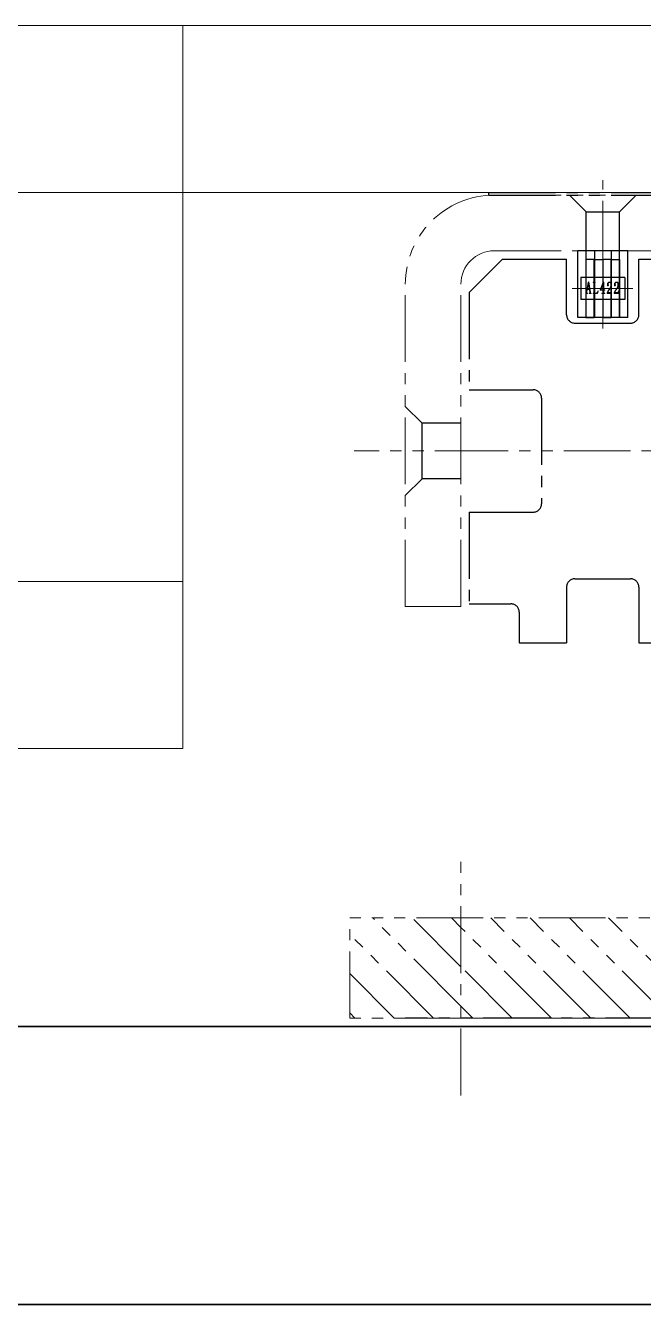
# Model space of a CAD drawing. Header units: millimetres. Extents: x -67280 to 67280, y -47520 to 47520.
# Drawn here: x 54575.6 to 54686.8, y -10783.5 to -10553.5 of the extents above; entities that cross this region are included whole.
import ezdxf

# ---------------------------------------------------------------- set-up
doc = ezdxf.new("R2010")
doc.units = ezdxf.units.MM
doc.linetypes.add('AD_LTYPE0 0.18 mm_1_1_1_1_1_1_1_1_1_1_1_1_1_1_1_1', pattern=[16, 13, -1, 1, -1])
doc.linetypes.add('双点画线', pattern=[22, 12, -2, 2, -2, 2, -2])
for name, color, linetype, lineweight in [('7', 30, '双点画线', 18), ('ACADCAXA细实线层', 3, 'Continuous', 18), ('ACAD中心线层', 1, 'AD_LTYPE0 0.18 mm_1_1_1_1_1_1_1_1_1_1_1_1_1_1_1_1', 25), ('EB0', 7, 'Continuous', 35), ('尺寸线层', 4, 'Continuous', 18)]:
    doc.layers.add(name, color=color, linetype=linetype, lineweight=lineweight)

# ---------------------------------------------------------------- blocks, each defined once
blk = doc.blocks.new('*X1729')
at = {"layer": '7', "linetype": '双点画线', "lineweight": 25}
for p, q in [((265, -0.5), (265, 0)), ((265, 0), (415, 0)), ((265, -0.5), (415, -0.5)), ((282.5, -3.5), (279.5, -0.5)), ((288.5, -3.5), (291.5, -0.5)), ((282.5, -3.5), (288.5, -3.5)), ((282.5, -10.5), (282.5, -3.5)), ((288.5, -10.5), (288.5, -3.5)), ((290, -10.5), (281, -10.5)), ((281, -22.5), (281, -10.5)), ((282.5, -22.5), (282.5, -10.5)), ((284, -10.5), (284, -22.5)), ((287, -10.5), (287, -22.5)), ((288.5, -22.5), (288.5, -10.5)), ((290, -22.5), (290, -10.5)), ((267.5, -12), (261.5, -18)), ((267.5, -12), (279, -12)), ((279, -22), (279, -12)), ((282.48, -12.1), (282.48, -22.5)), ((283.99, -12.1), (282.48, -12.1)), ((283.99, -22.5), (283.99, -12.1)), ((283.99, -22.5), (283.99, -12.1)), ((283.99, -12.1), (285.5, -12.1)), ((285.5, -12.1), (285.5, -22.5)), ((285.5, -12.1), (285.5, -22.5)), ((287.01, -12.1), (285.5, -12.1)), ((287.01, -22.5), (287.01, -12.1)), ((287.01, -12.1), (288.52, -12.1)), ((287.01, -22.5), (287.01, -12.1)), ((288.52, -12.1), (288.52, -22.5)), ((292, -22), (292, -12)), ((292, -12), (388, -12)), ((289.45, -15.32), (281.55, -15.32)), ((281.55, -15.32), (281.55, -19.28)), ((289.45, -15.32), (289.45, -19.28)), ((261.5, -18), (261.5, -35.5)), ((289.45, -19.28), (281.55, -19.28)), ((290, -22.5), (281, -22.5)), ((282.48, -22.5), (283.99, -22.5)), ((285.5, -22.5), (283.99, -22.5)), ((285.5, -22.5), (287.01, -22.5)), ((288.52, -22.5), (287.01, -22.5)), ((280.5, -23.5), (290.5, -23.5)), ((261.5, -35.5), (273, -35.5)), ((253, -41.5), (250, -38.5)), ((274.5, -37), (274.5, -56)), ((253, -51.5), (253, -41.5)), ((260, -41.5), (253, -41.5)), ((253, -51.5), (250, -54.5)), ((260, -51.5), (253, -51.5)), ((261.5, -57.5), (261.5, -74)), ((261.5, -57.5), (273, -57.5)), ((279, -71), (279, -81)), ((280.5, -69.5), (290.5, -69.5)), ((292, -71), (292, -81)), ((261.5, -74), (269, -74)), ((270.5, -75.5), (270.5, -81)), ((270.5, -81), (279, -81)), ((292, -81), (312, -81)), ((430, -148.5), (250, -148.5))]:
    blk.add_line(p, q, dxfattribs=at)
at = {"layer": '7'}
for p, q in [((285.5, -13.5), (285.5, 2.17)), ((266, -0.5), (414, -0.5)), ((285.5, -24.5), (285.5, -7.5)), ((266, -10.5), (414, -10.5)), ((282.87, -16.14), (283, -16.08)), ((283, -16.08), (283.3, -18)), ((250, -74.5), (250, -16.5)), ((260, -74.5), (260, -16.5)), ((290.93, -17.3), (279.98, -17.3)), ((290.39, -17.3), (280.39, -17.3)), ((282.45, -18.21), (282.45, -18.14)), ((282.45, -18.14), (282.47, -18.14)), ((282.74, -18.21), (282.45, -18.21)), ((282.47, -18.14), (282.49, -18.14)), ((282.49, -18.14), (282.51, -18.13)), ((282.51, -18.13), (282.53, -18.11)), ((282.53, -18.11), (282.55, -18.07)), ((282.55, -18.07), (282.56, -18.04)), ((282.56, -18), (282.87, -16.14)), ((282.56, -18.04), (282.56, -18)), ((282.65, -17.89), (282.64, -17.95)), ((282.64, -17.95), (282.64, -18.01)), ((282.64, -18.01), (282.65, -18.07)), ((282.72, -17.44), (282.65, -17.89)), ((282.65, -18.07), (282.67, -18.12)), ((282.67, -18.12), (282.69, -18.14)), ((282.69, -18.14), (282.72, -18.14)), ((283.08, -17.44), (282.72, -17.44)), ((282.72, -18.14), (282.74, -18.14)), ((282.91, -16.35), (282.74, -17.36)), ((282.74, -17.36), (283.08, -17.36)), ((282.74, -18.14), (282.74, -18.21)), ((282.92, -16.35), (282.91, -16.35)), ((283.08, -17.36), (282.92, -16.35)), ((283.17, -17.97), (283.08, -17.44)), ((283.08, -18.21), (283.08, -18.14)), ((283.08, -18.14), (283.11, -18.14)), ((283.43, -18.21), (283.08, -18.21)), ((283.11, -18.14), (283.13, -18.14)), ((283.13, -18.14), (283.15, -18.13)), ((283.15, -18.13), (283.17, -18.09)), ((283.17, -18.01), (283.17, -17.97)), ((283.18, -18.05), (283.17, -18.01)), ((283.17, -18.09), (283.18, -18.05)), ((283.3, -18), (283.31, -18.04)), ((283.31, -18.04), (283.32, -18.08)), ((283.32, -18.08), (283.35, -18.11)), ((283.35, -18.11), (283.37, -18.13)), ((283.37, -18.13), (283.39, -18.14)), ((283.39, -18.14), (283.4, -18.14)), ((283.4, -18.14), (283.43, -18.14)), ((283.43, -18.14), (283.43, -18.21)), ((283.76, -16.21), (283.76, -16.14)), ((283.76, -16.14), (284.14, -16.14)), ((283.81, -16.21), (283.76, -16.21)), ((283.76, -18.21), (283.76, -18.14)), ((283.76, -18.14), (283.81, -18.14)), ((284.59, -18.21), (283.76, -18.21)), ((283.83, -16.21), (283.81, -16.21)), ((283.81, -18.14), (283.83, -18.14)), ((283.85, -16.22), (283.83, -16.21)), ((283.83, -18.14), (283.85, -18.13)), ((283.87, -16.24), (283.85, -16.22)), ((283.85, -18.13), (283.87, -18.11)), ((283.88, -16.26), (283.87, -16.24)), ((283.87, -18.11), (283.88, -18.09)), ((283.89, -16.29), (283.88, -16.26)), ((283.88, -18.09), (283.89, -18.06)), ((283.89, -16.31), (283.89, -16.29)), ((283.89, -18.04), (283.89, -16.31)), ((283.89, -18.06), (283.89, -18.04)), ((284.04, -16.24), (284.02, -16.26)), ((284.02, -16.26), (284.02, -16.29)), ((284.02, -16.29), (284.02, -16.31)), ((284.02, -16.31), (284.02, -18.04)), ((284.02, -18.04), (284.02, -18.06)), ((284.02, -18.06), (284.02, -18.09)), ((284.02, -18.09), (284.04, -18.11)), ((284.05, -16.22), (284.04, -16.24)), ((284.04, -18.11), (284.05, -18.13)), ((284.07, -16.21), (284.05, -16.22)), ((284.05, -18.13), (284.07, -18.14)), ((284.09, -16.21), (284.07, -16.21)), ((284.07, -18.14), (284.09, -18.14)), ((284.14, -16.21), (284.09, -16.21)), ((284.09, -18.14), (284.31, -18.14)), ((284.14, -16.14), (284.14, -16.21)), ((284.31, -18.14), (284.36, -18.14)), ((284.36, -18.14), (284.42, -18.11)), ((284.42, -18.11), (284.5, -18.03)), ((284.5, -18.03), (284.56, -17.93)), ((284.56, -17.93), (284.6, -17.82)), ((284.66, -17.74), (284.59, -18.21)), ((284.6, -17.82), (284.62, -17.71)), ((284.62, -17.71), (284.66, -17.74)), ((285.02, -17.52), (285.61, -16.12)), ((285.02, -17.58), (285.02, -17.52)), ((285.56, -17.58), (285.02, -17.58)), ((285.56, -16.42), (285.1, -17.51)), ((285.1, -17.51), (285.56, -17.51)), ((285.36, -18.21), (285.36, -18.14)), ((285.36, -18.14), (285.44, -18.14)), ((285.89, -18.21), (285.36, -18.21)), ((285.44, -18.14), (285.48, -18.14)), ((285.48, -18.14), (285.51, -18.13)), ((285.51, -18.13), (285.54, -18.1)), ((285.54, -18.1), (285.56, -18.06)), ((285.56, -17.51), (285.56, -16.42)), ((285.56, -16.42), (285.56, -16.42)), ((285.56, -17.98), (285.56, -17.58)), ((285.56, -18.02), (285.56, -17.98)), ((285.56, -18.06), (285.56, -18.02)), ((285.61, -16.12), (285.69, -16.12)), ((285.69, -16.12), (285.69, -17.51)), ((285.69, -17.51), (285.91, -17.51)), ((285.91, -17.58), (285.69, -17.58)), ((285.69, -17.58), (285.69, -17.98)), ((285.69, -17.98), (285.69, -18.02)), ((285.69, -18.02), (285.7, -18.06)), ((285.7, -18.06), (285.73, -18.1)), ((285.73, -18.1), (285.76, -18.13)), ((285.76, -18.13), (285.79, -18.14)), ((285.79, -18.14), (285.82, -18.14)), ((285.82, -18.14), (285.89, -18.14)), ((285.89, -18.14), (285.89, -18.21)), ((285.91, -17.51), (285.91, -17.58)), ((286.32, -18.05), (286.34, -18)), ((286.32, -18.21), (286.32, -18.05)), ((287.07, -18.21), (286.32, -18.21)), ((286.34, -16.51), (286.37, -16.38)), ((286.34, -16.64), (286.34, -16.51)), ((286.34, -16.68), (286.34, -16.64)), ((286.35, -16.73), (286.34, -16.68)), ((286.34, -18), (286.37, -17.91)), ((286.37, -16.78), (286.35, -16.73)), ((286.37, -16.38), (286.46, -16.25)), ((286.39, -16.81), (286.37, -16.78)), ((286.37, -17.91), (286.45, -17.77)), ((286.42, -16.82), (286.39, -16.81)), ((286.42, -17.99), (286.4, -18.03)), ((286.4, -18.03), (286.88, -18.03)), ((286.44, -16.82), (286.42, -16.82)), ((286.46, -17.91), (286.42, -17.99)), ((286.46, -16.82), (286.44, -16.82)), ((286.45, -17.77), (286.54, -17.62)), ((286.46, -16.25), (286.57, -16.15)), ((286.48, -16.34), (286.46, -16.41)), ((286.46, -16.41), (286.46, -16.47)), ((286.46, -16.47), (286.46, -16.51)), ((286.46, -16.51), (286.47, -16.55)), ((286.48, -16.81), (286.46, -16.82)), ((286.55, -17.74), (286.46, -17.91)), ((286.47, -16.55), (286.49, -16.6)), ((286.53, -16.27), (286.48, -16.34)), ((286.5, -16.79), (286.48, -16.81)), ((286.49, -16.6), (286.51, -16.64)), ((286.51, -16.76), (286.5, -16.79)), ((286.51, -16.64), (286.52, -16.67)), ((286.52, -16.73), (286.51, -16.76)), ((286.52, -16.67), (286.52, -16.69)), ((286.52, -16.69), (286.52, -16.73)), ((286.59, -16.21), (286.53, -16.27)), ((286.54, -17.62), (286.62, -17.49)), ((286.68, -17.54), (286.55, -17.74)), ((286.57, -16.15), (286.65, -16.12)), ((286.65, -16.19), (286.59, -16.21)), ((286.62, -17.49), (286.7, -17.37)), ((286.65, -16.12), (286.72, -16.12)), ((286.7, -16.19), (286.65, -16.19)), ((286.8, -17.36), (286.68, -17.54)), ((286.76, -16.19), (286.7, -16.19)), ((286.7, -17.37), (286.76, -17.27)), ((286.72, -16.12), (286.82, -16.12)), ((286.82, -16.22), (286.76, -16.19)), ((286.76, -17.27), (286.83, -17.15)), ((286.91, -17.19), (286.8, -17.36)), ((286.82, -16.12), (286.91, -16.15)), ((286.89, -16.3), (286.82, -16.22)), ((286.83, -17.15), (286.89, -16.98)), ((286.88, -18.03), (286.92, -18.03)), ((286.94, -16.42), (286.89, -16.3)), ((286.89, -16.98), (286.94, -16.83)), ((286.91, -16.15), (287.01, -16.26)), ((286.96, -17.13), (286.91, -17.19)), ((286.92, -18.03), (286.96, -18.01)), ((286.95, -16.53), (286.94, -16.42)), ((286.94, -16.83), (286.95, -16.72)), ((286.95, -16.64), (286.95, -16.53)), ((286.95, -16.72), (286.95, -16.64)), ((287.01, -17.04), (286.96, -17.13)), ((286.96, -18.01), (287, -17.94)), ((287, -17.94), (287.04, -17.86)), ((287.01, -16.26), (287.08, -16.4)), ((287.05, -16.91), (287.01, -17.04)), ((287.04, -17.86), (287.06, -17.77)), ((287.09, -16.79), (287.05, -16.91)), ((287.06, -17.77), (287.07, -17.69)), ((287.07, -17.69), (287.11, -17.69)), ((287.11, -17.69), (287.07, -18.21)), ((287.08, -16.4), (287.1, -16.52)), ((287.1, -16.7), (287.09, -16.79)), ((287.1, -16.52), (287.1, -16.62)), ((287.1, -16.62), (287.1, -16.7)), ((287.57, -18.05), (287.6, -18)), ((287.57, -18.21), (287.57, -18.05)), ((288.33, -18.21), (287.57, -18.21)), ((287.6, -16.51), (287.63, -16.38)), ((287.6, -16.64), (287.6, -16.51)), ((287.6, -16.68), (287.6, -16.64)), ((287.61, -16.73), (287.6, -16.68)), ((287.6, -18), (287.63, -17.91)), ((287.63, -16.78), (287.61, -16.73)), ((287.63, -16.38), (287.72, -16.25)), ((287.65, -16.81), (287.63, -16.78)), ((287.63, -17.91), (287.71, -17.77)), ((287.68, -16.82), (287.65, -16.81)), ((287.68, -17.99), (287.66, -18.03)), ((287.66, -18.03), (288.14, -18.03)), ((287.7, -16.82), (287.68, -16.82)), ((287.72, -17.91), (287.68, -17.99)), ((287.72, -16.82), (287.7, -16.82)), ((287.71, -17.77), (287.8, -17.62)), ((287.72, -16.25), (287.83, -16.15)), ((287.74, -16.34), (287.72, -16.41)), ((287.72, -16.41), (287.72, -16.47)), ((287.72, -16.47), (287.72, -16.51)), ((287.72, -16.51), (287.73, -16.55)), ((287.74, -16.81), (287.72, -16.82)), ((287.81, -17.74), (287.72, -17.91)), ((287.73, -16.55), (287.75, -16.6)), ((287.79, -16.27), (287.74, -16.34)), ((287.76, -16.79), (287.74, -16.81)), ((287.75, -16.6), (287.77, -16.64)), ((287.77, -16.76), (287.76, -16.79)), ((287.77, -16.64), (287.78, -16.67)), ((287.78, -16.73), (287.77, -16.76)), ((287.78, -16.67), (287.78, -16.69)), ((287.78, -16.69), (287.78, -16.73)), ((287.85, -16.21), (287.79, -16.27)), ((287.8, -17.62), (287.88, -17.49)), ((287.94, -17.54), (287.81, -17.74)), ((287.83, -16.15), (287.91, -16.12)), ((287.91, -16.19), (287.85, -16.21)), ((287.88, -17.49), (287.95, -17.37)), ((287.91, -16.12), (287.98, -16.12)), ((287.95, -16.19), (287.91, -16.19)), ((288.06, -17.36), (287.94, -17.54)), ((288.02, -16.19), (287.95, -16.19)), ((287.95, -17.37), (288.02, -17.27)), ((287.98, -16.12), (288.08, -16.12)), ((288.08, -16.22), (288.02, -16.19)), ((288.02, -17.27), (288.09, -17.15)), ((288.17, -17.19), (288.06, -17.36)), ((288.08, -16.12), (288.17, -16.15)), ((288.15, -16.3), (288.08, -16.22)), ((288.09, -17.15), (288.15, -16.98)), ((288.14, -18.03), (288.18, -18.03)), ((288.2, -16.42), (288.15, -16.3)), ((288.15, -16.98), (288.2, -16.83)), ((288.17, -16.15), (288.27, -16.26)), ((288.22, -17.13), (288.17, -17.19)), ((288.18, -18.03), (288.22, -18.01)), ((288.21, -16.53), (288.2, -16.42)), ((288.2, -16.83), (288.21, -16.72)), ((288.21, -16.64), (288.21, -16.53)), ((288.21, -16.72), (288.21, -16.64)), ((288.27, -17.04), (288.22, -17.13)), ((288.22, -18.01), (288.26, -17.94)), ((288.26, -17.94), (288.3, -17.86)), ((288.27, -16.26), (288.33, -16.4)), ((288.31, -16.91), (288.27, -17.04)), ((288.3, -17.86), (288.32, -17.77)), ((288.35, -16.79), (288.31, -16.91)), ((288.32, -17.77), (288.33, -17.69)), ((288.33, -16.4), (288.36, -16.52)), ((288.33, -17.69), (288.37, -17.69)), ((288.37, -17.69), (288.33, -18.21)), ((288.36, -16.7), (288.35, -16.79)), ((288.36, -16.52), (288.36, -16.62)), ((288.36, -16.62), (288.36, -16.7)), ((267.3, -46.5), (240.82, -46.5)), ((256.5, -46.5), (421.5, -46.5)), ((250, -74.5), (260, -74.5)), ((260, -162.4), (260, -118.84)), ((440, -130.5), (240, -130.5)), ((240, -148.5), (240, -130.5)), ((260, -146.35), (244.15, -130.5)), ((260, -139.28), (251.22, -130.5)), ((260, -132.21), (258.29, -130.5)), ((283.36, -148.5), (265.36, -130.5)), ((290.43, -148.5), (272.43, -130.5)), ((297.5, -148.5), (279.5, -130.5)), ((304.57, -148.5), (286.57, -130.5)), ((276.29, -148.5), (260, -132.21)), ((255.08, -148.5), (240, -133.42)), ((269.22, -148.5), (260, -139.28)), ((248.01, -148.5), (240, -140.49)), ((262.15, -148.5), (260, -146.35)), ((240.93, -148.5), (240, -147.57)), ((440, -148.5), (240, -148.5))]:
    blk.add_line(p, q, dxfattribs=at)
for radius, end in [(16, 180), (6, 179.9999)]:
    blk.add_arc((266, -16.5), radius, 90, end, dxfattribs=at)
at = {"layer": '7', "linetype": '双点画线', "lineweight": 25}
for centre, start, end in [((280.5, -22), 180, 270), ((290.5, -22), 270, 360), ((273, -37), 0, 90), ((273, -56), 270, 360), ((280.5, -71), 90, 180), ((290.5, -71), 0, 90), ((269, -75.5), 0, 90)]:
    blk.add_arc(centre, 1.5, start, end, dxfattribs=at)
blk = doc.blocks.new('*X1739')
at = {"layer": '尺寸线层'}
for p, q in [((-535, 100), (535, 100)), ((40, 0), (40, 100)), ((-40, 0), (40, 0))]:
    blk.add_line(p, q, dxfattribs=at)
blk = doc.blocks.new('*X1740')
at = {"layer": 'ACADCAXA细实线层', "linetype": 'Continuous', "lineweight": 18}
for p, q in [((-585, 100), (585, 100)), ((40, 0), (40, 100)), ((-40, 0), (40, 0))]:
    blk.add_line(p, q, dxfattribs=at)

msp = doc.modelspace()

# ---------------------------------------------------------------- linework, layer by layer
at = {"layer": 'EB0'}
for p, q in [((55043.943, -10733.455), (54083.943, -10733.455)), ((54083.943, -10783.455), (55043.943, -10783.455))]:
    msp.add_line(p, q, dxfattribs=at)

# ---------------------------------------------------------------- block references
at = {"layer": 'ACAD中心线层'}
for name, p in [('*X1740', (54563.943, -10653.455)), ('*X1739', (54563.943, -10683.455)), ('*X1729', (54393.943, -10583.455))]:
    msp.add_blockref(name, p, dxfattribs=at)

doc.saveas('drawing.dxf')
